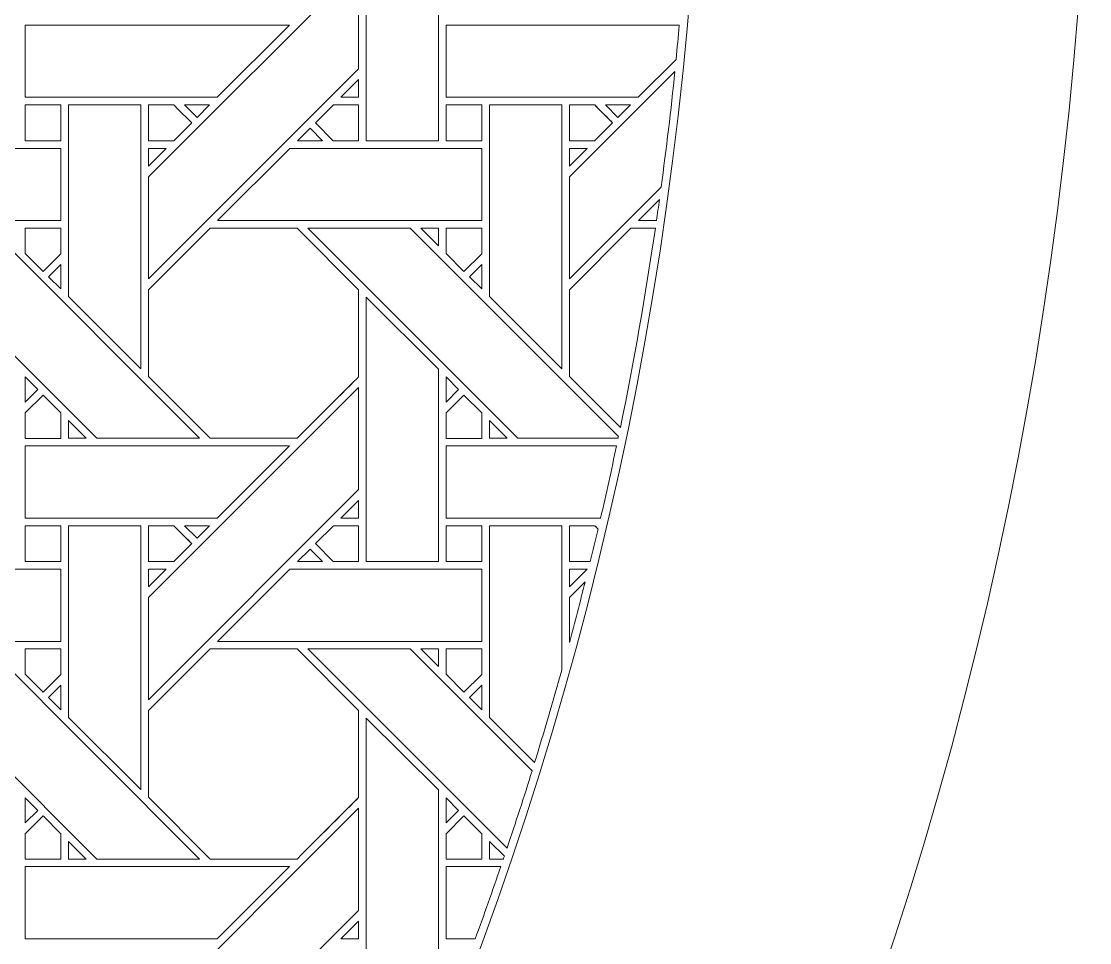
# Model space of a CAD drawing. Header units: inches. Extents: x 3.4 to 21.4, y 0.1 to 18.1.
# Drawn here: x 18.975 to 21.383, y 6.298 to 8.375 of the extents above; entities that cross this region are included whole.
import ezdxf

# ---------------------------------------------------------------- set-up
doc = ezdxf.new("R2010")
doc.units = ezdxf.units.IN
doc.header["$MEASUREMENT"] = 0
doc.layers.add('Design', color=7, linetype='Continuous', lineweight=0)

msp = doc.modelspace()

# ---------------------------------------------------------------- linework, layer by layer
at = {"layer": 'Design'}
for points, knots in [([(12.3829, 18.0948), (7.4123, 18.0948), (3.3829, 14.0653), (3.3829, 9.0948), (3.3829, 4.1242), (7.4123, 0.0948), (12.3829, 0.0948), (17.3534, 0.0948), (21.3829, 4.1242), (21.3829, 9.0948), (21.3829, 14.0653), (17.3534, 18.0948), (12.3829, 18.0948)], [0, 0, 0, 0, 1, 1, 1, 2, 2, 2, 3, 3, 3, 4, 4, 4, 4]), ([(12.3829, 17.2202), (7.8953, 17.2202), (4.2574, 13.5823), (4.2574, 9.0948), (4.2574, 4.6072), (7.8953, 0.9693), (12.3829, 0.9693), (16.8704, 0.9693), (20.5083, 4.6072), (20.5083, 9.0948), (20.5083, 13.5823), (16.8704, 17.2202), (12.3829, 17.2202)], [0, 0, 0, 0, 1, 1, 1, 2, 2, 2, 3, 3, 3, 4, 4, 4, 4]), ([(19.9151, 8.1057), (19.9151, 8.1057), (19.7523, 8.1057), (19.7523, 8.1057), (19.7523, 8.1057), (19.7523, 8.7015), (19.7523, 8.7015), (19.7523, 8.7015), (19.9151, 8.5394), (19.9151, 8.5394), (19.9151, 8.5394), (19.9151, 8.1057), (19.9151, 8.1057)], [0, 0, 0, 0, 1, 1, 1, 2, 2, 2, 3, 3, 3, 4, 4, 4, 4]), ([(19.2615, 8.0244), (19.2615, 8.0244), (19.7352, 8.498), (19.7352, 8.498), (19.7352, 8.498), (19.7352, 8.2679), (19.7352, 8.2679), (19.7352, 8.2679), (19.2615, 7.7943), (19.2615, 7.7943), (19.2615, 7.7943), (19.2615, 8.0244), (19.2615, 8.0244)], [0, 0, 0, 0, 1, 1, 1, 2, 2, 2, 3, 3, 3, 4, 4, 4, 4]), ([(18.9836, 8.2037), (18.9836, 8.2037), (18.9836, 8.3664), (18.9836, 8.3664), (18.9836, 8.3664), (19.5793, 8.3664), (19.5793, 8.3664), (19.5793, 8.3664), (19.4166, 8.2037), (19.4166, 8.2037), (19.4166, 8.2037), (18.9836, 8.2037), (18.9836, 8.2037)], [0, 0, 0, 0, 1, 1, 1, 2, 2, 2, 3, 3, 3, 4, 4, 4, 4]), ([(20.4507, 8.2891), (20.4507, 8.2891), (20.3653, 8.2037), (20.3653, 8.2037), (20.3653, 8.2037), (19.9324, 8.2037), (19.9324, 8.2037), (19.9324, 8.2037), (19.9324, 8.3664), (19.9324, 8.3664), (19.9324, 8.3664), (20.458, 8.3664), (20.458, 8.3664), (20.4557, 8.3406), (20.4532, 8.3148), (20.4507, 8.2891)], [0, 0, 0, 0, 1, 1, 1, 2, 2, 2, 3, 3, 3, 4, 4, 4, 5, 5, 5, 5]), ([(20.417, 8.0011), (20.417, 8.0011), (20.2102, 7.7943), (20.2102, 7.7943), (20.2102, 7.7943), (20.2102, 8.0244), (20.2102, 8.0244), (20.2102, 8.0244), (20.4481, 8.2622), (20.4481, 8.2622), (20.4392, 8.1747), (20.4287, 8.0877), (20.417, 8.0011)], [0, 0, 0, 0, 1, 1, 1, 2, 2, 2, 3, 3, 3, 4, 4, 4, 4]), ([(19.7352, 8.2435), (19.7352, 8.2435), (19.7352, 8.2038), (19.7352, 8.2038), (19.7352, 8.2038), (19.6954, 8.2038), (19.6954, 8.2038), (19.6954, 8.2038), (19.7352, 8.2435), (19.7352, 8.2435)], [0, 0, 0, 0, 1, 1, 1, 2, 2, 2, 3, 3, 3, 3]), ([(19.0639, 8.1057), (19.0639, 8.1057), (18.9837, 8.1057), (18.9837, 8.1057), (18.9837, 8.1057), (18.9837, 8.1865), (18.9837, 8.1865), (18.9837, 8.1865), (19.0639, 8.1865), (19.0639, 8.1865), (19.0639, 8.1865), (19.0639, 8.1057), (19.0639, 8.1057)], [0, 0, 0, 0, 1, 1, 1, 2, 2, 2, 3, 3, 3, 4, 4, 4, 4]), ([(18.9837, 8.1057), (18.9837, 8.1057), (18.9837, 8.1865), (18.9837, 8.1865), (18.9837, 8.1865), (19.0639, 8.1865), (19.0639, 8.1865), (19.0639, 8.1865), (19.0639, 8.1057), (19.0639, 8.1057), (19.0639, 8.1057), (18.9837, 8.1057), (18.9837, 8.1057)], [0, 0, 0, 0, 1, 1, 1, 2, 2, 2, 3, 3, 3, 4, 4, 4, 4]), ([(19.2443, 8.1865), (19.2443, 8.1865), (19.2443, 7.5914), (19.2443, 7.5914), (19.2443, 7.5914), (19.0814, 7.7543), (19.0814, 7.7543), (19.0814, 7.7543), (19.0814, 8.1865), (19.0814, 8.1865), (19.0814, 8.1865), (19.2443, 8.1865), (19.2443, 8.1865)], [0, 0, 0, 0, 1, 1, 1, 2, 2, 2, 3, 3, 3, 4, 4, 4, 4]), ([(19.3186, 8.1865), (19.3237, 8.1813), (19.3545, 8.1505), (19.3589, 8.1461), (19.3589, 8.1461), (19.3185, 8.1057), (19.3185, 8.1057), (19.3185, 8.1057), (19.2615, 8.1057), (19.2615, 8.1057), (19.2615, 8.1057), (19.2615, 8.1865), (19.2615, 8.1865), (19.2615, 8.1865), (19.3186, 8.1865), (19.3186, 8.1865)], [0, 0, 0, 0, 1, 1, 1, 2, 2, 2, 3, 3, 3, 4, 4, 4, 5, 5, 5, 5]), ([(19.2615, 8.1057), (19.2615, 8.1057), (19.2615, 8.1865), (19.2615, 8.1865), (19.2615, 8.1865), (19.3186, 8.1865), (19.3186, 8.1865), (19.3239, 8.1812), (19.3547, 8.1503), (19.3589, 8.1461), (19.3589, 8.1461), (19.3185, 8.1057), (19.3185, 8.1057), (19.3185, 8.1057), (19.2615, 8.1057), (19.2615, 8.1057)], [0, 0, 0, 0, 1, 1, 1, 2, 2, 2, 3, 3, 3, 4, 4, 4, 5, 5, 5, 5]), ([(19.3429, 8.1865), (19.3429, 8.1865), (19.3994, 8.1865), (19.3994, 8.1865), (19.3994, 8.1865), (19.3711, 8.1583), (19.3711, 8.1583), (19.3711, 8.1583), (19.3429, 8.1865), (19.3429, 8.1865)], [0, 0, 0, 0, 1, 1, 1, 2, 2, 2, 3, 3, 3, 3]), ([(19.6781, 8.1057), (19.6781, 8.1057), (19.6377, 8.1461), (19.6377, 8.1461), (19.6377, 8.1461), (19.6782, 8.1865), (19.6782, 8.1865), (19.6782, 8.1865), (19.7352, 8.1865), (19.7352, 8.1865), (19.7352, 8.1865), (19.7352, 8.1057), (19.7352, 8.1057), (19.7352, 8.1057), (19.6781, 8.1057), (19.6781, 8.1057)], [0, 0, 0, 0, 1, 1, 1, 2, 2, 2, 3, 3, 3, 4, 4, 4, 5, 5, 5, 5]), ([(19.6377, 8.1461), (19.6377, 8.1461), (19.6782, 8.1865), (19.6782, 8.1865), (19.6782, 8.1865), (19.7352, 8.1865), (19.7352, 8.1865), (19.7352, 8.1865), (19.7352, 8.1057), (19.7352, 8.1057), (19.7352, 8.1057), (19.6781, 8.1057), (19.6781, 8.1057), (19.6781, 8.1057), (19.6377, 8.1461), (19.6377, 8.1461)], [0, 0, 0, 0, 1, 1, 1, 2, 2, 2, 3, 3, 3, 4, 4, 4, 5, 5, 5, 5]), ([(19.9324, 8.1865), (19.9324, 8.1865), (20.0127, 8.1865), (20.0127, 8.1865), (20.0127, 8.1865), (20.0127, 8.1057), (20.0127, 8.1057), (20.0127, 8.1057), (19.9324, 8.1057), (19.9324, 8.1057), (19.9324, 8.1057), (19.9324, 8.1865), (19.9324, 8.1865)], [0, 0, 0, 0, 1, 1, 1, 2, 2, 2, 3, 3, 3, 4, 4, 4, 4]), ([(19.9324, 8.1057), (19.9324, 8.1057), (19.9324, 8.1865), (19.9324, 8.1865), (19.9324, 8.1865), (20.0127, 8.1865), (20.0127, 8.1865), (20.0127, 8.1865), (20.0127, 8.1057), (20.0127, 8.1057), (20.0127, 8.1057), (19.9324, 8.1057), (19.9324, 8.1057)], [0, 0, 0, 0, 1, 1, 1, 2, 2, 2, 3, 3, 3, 4, 4, 4, 4]), ([(20.0302, 7.7543), (20.0302, 7.7543), (20.0302, 8.1865), (20.0302, 8.1865), (20.0302, 8.1865), (20.1931, 8.1865), (20.1931, 8.1865), (20.1931, 8.1865), (20.1931, 7.5914), (20.1931, 7.5914), (20.1931, 7.5914), (20.0302, 7.7543), (20.0302, 7.7543)], [0, 0, 0, 0, 1, 1, 1, 2, 2, 2, 3, 3, 3, 4, 4, 4, 4]), ([(20.2672, 8.1057), (20.2672, 8.1057), (20.2103, 8.1057), (20.2103, 8.1057), (20.2103, 8.1057), (20.2103, 8.1865), (20.2103, 8.1865), (20.2103, 8.1865), (20.2673, 8.1865), (20.2673, 8.1865), (20.2725, 8.1813), (20.3033, 8.1505), (20.3077, 8.1461), (20.3077, 8.1461), (20.2672, 8.1057), (20.2672, 8.1057)], [0, 0, 0, 0, 1, 1, 1, 2, 2, 2, 3, 3, 3, 4, 4, 4, 5, 5, 5, 5]), ([(20.3077, 8.1461), (20.3077, 8.1461), (20.2672, 8.1057), (20.2672, 8.1057), (20.2672, 8.1057), (20.2103, 8.1057), (20.2103, 8.1057), (20.2103, 8.1057), (20.2103, 8.1865), (20.2103, 8.1865), (20.2103, 8.1865), (20.2673, 8.1865), (20.2673, 8.1865), (20.2729, 8.1809), (20.3077, 8.1461), (20.3077, 8.1461)], [0, 0, 0, 0, 1, 1, 1, 2, 2, 2, 3, 3, 3, 4, 4, 4, 5, 5, 5, 5]), ([(20.2916, 8.1865), (20.2916, 8.1865), (20.3481, 8.1865), (20.3481, 8.1865), (20.3481, 8.1865), (20.3198, 8.1583), (20.3198, 8.1583), (20.3198, 8.1583), (20.2916, 8.1865), (20.2916, 8.1865)], [0, 0, 0, 0, 1, 1, 1, 2, 2, 2, 3, 3, 3, 3]), ([(19.6256, 8.1339), (19.6256, 8.1339), (19.6538, 8.1057), (19.6538, 8.1057), (19.6538, 8.1057), (19.5973, 8.1057), (19.5973, 8.1057), (19.5973, 8.1057), (19.6256, 8.1339), (19.6256, 8.1339)], [0, 0, 0, 0, 1, 1, 1, 2, 2, 2, 3, 3, 3, 3]), ([(18.4686, 7.9257), (18.4686, 7.9257), (18.6314, 8.0885), (18.6314, 8.0885), (18.6314, 8.0885), (19.0639, 8.0885), (19.0639, 8.0885), (19.0639, 8.0885), (19.0639, 7.9257), (19.0639, 7.9257), (19.0639, 7.9257), (18.4686, 7.9257), (18.4686, 7.9257)], [0, 0, 0, 0, 1, 1, 1, 2, 2, 2, 3, 3, 3, 4, 4, 4, 4]), ([(19.3013, 8.0885), (19.3013, 8.0885), (19.2615, 8.0487), (19.2615, 8.0487), (19.2615, 8.0487), (19.2615, 8.0885), (19.2615, 8.0885), (19.2615, 8.0885), (19.3013, 8.0885), (19.3013, 8.0885)], [0, 0, 0, 0, 1, 1, 1, 2, 2, 2, 3, 3, 3, 3]), ([(20.0126, 8.0885), (20.0126, 8.0885), (20.0126, 7.9257), (20.0126, 7.9257), (20.0126, 7.9257), (19.4173, 7.9257), (19.4173, 7.9257), (19.4173, 7.9257), (19.5802, 8.0885), (19.5802, 8.0885), (19.5802, 8.0885), (20.0126, 8.0885), (20.0126, 8.0885)], [0, 0, 0, 0, 1, 1, 1, 2, 2, 2, 3, 3, 3, 4, 4, 4, 4]), ([(20.2501, 8.0885), (20.2501, 8.0885), (20.2102, 8.0487), (20.2102, 8.0487), (20.2102, 8.0487), (20.2102, 8.0885), (20.2102, 8.0885), (20.2102, 8.0885), (20.2501, 8.0885), (20.2501, 8.0885)], [0, 0, 0, 0, 1, 1, 1, 2, 2, 2, 3, 3, 3, 3]), ([(20.4065, 7.9257), (20.4065, 7.9257), (20.3661, 7.9257), (20.3661, 7.9257), (20.3661, 7.9257), (20.4133, 7.973), (20.4133, 7.973), (20.4111, 7.9572), (20.4088, 7.9415), (20.4065, 7.9257)], [0, 0, 0, 0, 1, 1, 1, 2, 2, 2, 3, 3, 3, 3]), ([(19.1455, 7.435), (19.1455, 7.435), (18.6719, 7.9086), (18.6719, 7.9086), (18.6719, 7.9086), (18.9029, 7.9086), (18.9029, 7.9086), (18.9029, 7.9086), (19.3765, 7.435), (19.3765, 7.435), (19.3765, 7.435), (19.1455, 7.435), (19.1455, 7.435)], [0, 0, 0, 0, 1, 1, 1, 2, 2, 2, 3, 3, 3, 4, 4, 4, 4]), ([(19.0639, 7.9086), (19.0639, 7.9086), (19.0639, 7.851), (19.0639, 7.851), (19.0639, 7.851), (19.024, 7.8111), (19.024, 7.8111), (19.024, 7.8111), (18.9837, 7.8514), (18.9837, 7.8514), (18.9837, 7.8514), (18.9837, 7.9086), (18.9837, 7.9086), (18.9837, 7.9086), (19.0639, 7.9086), (19.0639, 7.9086)], [0, 0, 0, 0, 1, 1, 1, 2, 2, 2, 3, 3, 3, 4, 4, 4, 5, 5, 5, 5]), ([(19.024, 7.8111), (19.024, 7.8111), (18.9837, 7.8514), (18.9837, 7.8514), (18.9837, 7.8514), (18.9837, 7.9086), (18.9837, 7.9086), (18.9837, 7.9086), (19.0639, 7.9086), (19.0639, 7.9086), (19.0639, 7.9086), (19.0639, 7.851), (19.0639, 7.851), (19.0639, 7.851), (19.024, 7.8111), (19.024, 7.8111)], [0, 0, 0, 0, 1, 1, 1, 2, 2, 2, 3, 3, 3, 4, 4, 4, 5, 5, 5, 5]), ([(19.4002, 7.9086), (19.4002, 7.9086), (19.5965, 7.9086), (19.5965, 7.9086), (19.5965, 7.9086), (19.7352, 7.7699), (19.7352, 7.7699), (19.7352, 7.7699), (19.7352, 7.5737), (19.7352, 7.5737), (19.7174, 7.5557), (19.6055, 7.444), (19.5965, 7.435), (19.5965, 7.435), (19.4008, 7.435), (19.4008, 7.435), (19.4008, 7.435), (19.2615, 7.5742), (19.2615, 7.5742), (19.2615, 7.5742), (19.2615, 7.7699), (19.2615, 7.7699), (19.2615, 7.7699), (19.4002, 7.9086), (19.4002, 7.9086)], [0, 0, 0, 0, 1, 1, 1, 2, 2, 2, 3, 3, 3, 4, 4, 4, 5, 5, 5, 6, 6, 6, 7, 7, 7, 8, 8, 8, 8]), ([(19.7352, 7.5737), (19.7175, 7.5558), (19.6055, 7.444), (19.5965, 7.435), (19.5965, 7.435), (19.4008, 7.435), (19.4008, 7.435), (19.4008, 7.435), (19.2615, 7.5742), (19.2615, 7.5742), (19.2615, 7.5742), (19.2615, 7.7699), (19.2615, 7.7699), (19.2615, 7.7699), (19.4002, 7.9086), (19.4002, 7.9086), (19.4002, 7.9086), (19.5965, 7.9086), (19.5965, 7.9086), (19.5965, 7.9086), (19.7352, 7.7699), (19.7352, 7.7699), (19.7352, 7.7699), (19.7352, 7.5737), (19.7352, 7.5737)], [0, 0, 0, 0, 1, 1, 1, 2, 2, 2, 3, 3, 3, 4, 4, 4, 5, 5, 5, 6, 6, 6, 7, 7, 7, 8, 8, 8, 8]), ([(20.3202, 7.435), (20.3202, 7.435), (20.0942, 7.435), (20.0942, 7.435), (20.0942, 7.435), (19.6206, 7.9086), (19.6206, 7.9086), (19.6206, 7.9086), (19.8516, 7.9086), (19.8516, 7.9086), (19.8516, 7.9086), (20.321, 7.4392), (20.321, 7.4392), (20.3207, 7.4378), (20.3204, 7.4364), (20.3202, 7.435)], [0, 0, 0, 0, 1, 1, 1, 2, 2, 2, 3, 3, 3, 4, 4, 4, 5, 5, 5, 5]), ([(19.9151, 7.9086), (19.9151, 7.9086), (19.9151, 7.8688), (19.9151, 7.8688), (19.9151, 7.8688), (19.8757, 7.9086), (19.8757, 7.9086), (19.8757, 7.9086), (19.9151, 7.9086), (19.9151, 7.9086)], [0, 0, 0, 0, 1, 1, 1, 2, 2, 2, 3, 3, 3, 3]), ([(20.0127, 7.9086), (20.0127, 7.9086), (20.0127, 7.851), (20.0127, 7.851), (20.0127, 7.851), (19.9727, 7.8111), (19.9727, 7.8111), (19.9727, 7.8111), (19.9324, 7.8514), (19.9324, 7.8514), (19.9324, 7.8514), (19.9324, 7.9086), (19.9324, 7.9086), (19.9324, 7.9086), (20.0127, 7.9086), (20.0127, 7.9086)], [0, 0, 0, 0, 1, 1, 1, 2, 2, 2, 3, 3, 3, 4, 4, 4, 5, 5, 5, 5]), ([(19.9727, 7.8111), (19.9727, 7.8111), (19.9324, 7.8514), (19.9324, 7.8514), (19.9324, 7.8514), (19.9324, 7.9086), (19.9324, 7.9086), (19.9324, 7.9086), (20.0127, 7.9086), (20.0127, 7.9086), (20.0127, 7.9086), (20.0127, 7.851), (20.0127, 7.851), (20.0127, 7.851), (19.9727, 7.8111), (19.9727, 7.8111)], [0, 0, 0, 0, 1, 1, 1, 2, 2, 2, 3, 3, 3, 4, 4, 4, 5, 5, 5, 5]), ([(20.349, 7.9086), (20.349, 7.9086), (20.404, 7.9086), (20.404, 7.9086), (20.3818, 7.7574), (20.3557, 7.6075), (20.3253, 7.4592), (20.3253, 7.4592), (20.2103, 7.5742), (20.2103, 7.5742), (20.2103, 7.5742), (20.2103, 7.7699), (20.2103, 7.7699), (20.2103, 7.7699), (20.349, 7.9086), (20.349, 7.9086)], [0, 0, 0, 0, 1, 1, 1, 2, 2, 2, 3, 3, 3, 4, 4, 4, 5, 5, 5, 5]), ([(20.3253, 7.4592), (20.3253, 7.4592), (20.2103, 7.5742), (20.2103, 7.5742), (20.2103, 7.5742), (20.2103, 7.7699), (20.2103, 7.7699), (20.2103, 7.7699), (20.349, 7.9086), (20.349, 7.9086), (20.349, 7.9086), (20.404, 7.9086), (20.404, 7.9086), (20.3818, 7.7574), (20.3557, 7.6075), (20.3253, 7.4592)], [0, 0, 0, 0, 1, 1, 1, 2, 2, 2, 3, 3, 3, 4, 4, 4, 5, 5, 5, 5]), ([(19.0639, 7.8268), (19.0639, 7.8268), (19.0639, 7.7716), (19.0639, 7.7716), (19.0639, 7.7716), (19.0361, 7.799), (19.0361, 7.799), (19.0361, 7.799), (19.0639, 7.8268), (19.0639, 7.8268)], [0, 0, 0, 0, 1, 1, 1, 2, 2, 2, 3, 3, 3, 3]), ([(20.0126, 7.8268), (20.0126, 7.8268), (20.0126, 7.7716), (20.0126, 7.7716), (20.0126, 7.7716), (19.9848, 7.799), (19.9848, 7.799), (19.9848, 7.799), (20.0126, 7.8268), (20.0126, 7.8268)], [0, 0, 0, 0, 1, 1, 1, 2, 2, 2, 3, 3, 3, 3]), ([(19.7523, 7.157), (19.7523, 7.157), (19.7523, 7.7528), (19.7523, 7.7528), (19.7523, 7.7528), (19.9151, 7.5906), (19.9151, 7.5906), (19.9151, 7.5906), (19.9151, 7.157), (19.9151, 7.157), (19.9151, 7.157), (19.7523, 7.157), (19.7523, 7.157)], [0, 0, 0, 0, 1, 1, 1, 2, 2, 2, 3, 3, 3, 4, 4, 4, 4]), ([(18.9836, 7.5164), (18.9836, 7.5164), (18.9836, 7.5732), (18.9836, 7.5732), (18.9836, 7.5732), (19.0118, 7.5446), (19.0118, 7.5446), (19.0118, 7.5446), (18.9836, 7.5164), (18.9836, 7.5164)], [0, 0, 0, 0, 1, 1, 1, 2, 2, 2, 3, 3, 3, 3]), ([(19.9324, 7.5164), (19.9324, 7.5164), (19.9324, 7.5732), (19.9324, 7.5732), (19.9324, 7.5732), (19.9605, 7.5446), (19.9605, 7.5446), (19.9605, 7.5446), (19.9324, 7.5164), (19.9324, 7.5164)], [0, 0, 0, 0, 1, 1, 1, 2, 2, 2, 3, 3, 3, 3]), ([(19.2615, 6.8455), (19.2615, 6.8455), (19.2615, 7.0756), (19.2615, 7.0756), (19.2615, 7.0756), (19.7352, 7.5492), (19.7352, 7.5492), (19.7352, 7.5492), (19.7352, 7.3192), (19.7352, 7.3192), (19.7352, 7.3192), (19.2615, 6.8455), (19.2615, 6.8455)], [0, 0, 0, 0, 1, 1, 1, 2, 2, 2, 3, 3, 3, 4, 4, 4, 4]), ([(18.9837, 7.4347), (18.9837, 7.4347), (18.9837, 7.492), (18.9837, 7.492), (18.9837, 7.492), (19.024, 7.5323), (19.024, 7.5323), (19.024, 7.5323), (19.0643, 7.492), (19.0643, 7.492), (19.0643, 7.492), (19.0643, 7.4347), (19.0643, 7.4347), (19.0643, 7.4347), (18.9837, 7.4347), (18.9837, 7.4347)], [0, 0, 0, 0, 1, 1, 1, 2, 2, 2, 3, 3, 3, 4, 4, 4, 5, 5, 5, 5]), ([(19.024, 7.5323), (19.024, 7.5323), (19.0643, 7.492), (19.0643, 7.492), (19.0643, 7.492), (19.0643, 7.4347), (19.0643, 7.4347), (19.0643, 7.4347), (18.9837, 7.4347), (18.9837, 7.4347), (18.9837, 7.4347), (18.9837, 7.492), (18.9837, 7.492), (18.9837, 7.492), (19.024, 7.5323), (19.024, 7.5323)], [0, 0, 0, 0, 1, 1, 1, 2, 2, 2, 3, 3, 3, 4, 4, 4, 5, 5, 5, 5]), ([(19.9324, 7.4347), (19.9324, 7.4347), (19.9324, 7.492), (19.9324, 7.492), (19.9324, 7.492), (19.9727, 7.5323), (19.9727, 7.5323), (19.9727, 7.5323), (20.0131, 7.492), (20.0131, 7.492), (20.0131, 7.492), (20.0131, 7.4347), (20.0131, 7.4347), (20.0131, 7.4347), (19.9324, 7.4347), (19.9324, 7.4347)], [0, 0, 0, 0, 1, 1, 1, 2, 2, 2, 3, 3, 3, 4, 4, 4, 5, 5, 5, 5]), ([(19.9727, 7.5323), (19.9727, 7.5323), (20.0131, 7.492), (20.0131, 7.492), (20.0131, 7.492), (20.0131, 7.4347), (20.0131, 7.4347), (20.0131, 7.4347), (19.9324, 7.4347), (19.9324, 7.4347), (19.9324, 7.4347), (19.9324, 7.492), (19.9324, 7.492), (19.9324, 7.492), (19.9727, 7.5323), (19.9727, 7.5323)], [0, 0, 0, 0, 1, 1, 1, 2, 2, 2, 3, 3, 3, 4, 4, 4, 5, 5, 5, 5]), ([(19.0815, 7.4349), (19.0815, 7.4349), (19.0815, 7.4747), (19.0815, 7.4747), (19.0815, 7.4747), (19.1213, 7.4349), (19.1213, 7.4349), (19.1213, 7.4349), (19.0815, 7.4349), (19.0815, 7.4349)], [0, 0, 0, 0, 1, 1, 1, 2, 2, 2, 3, 3, 3, 3]), ([(20.0303, 7.4349), (20.0303, 7.4349), (20.0303, 7.4747), (20.0303, 7.4747), (20.0303, 7.4747), (20.07, 7.4349), (20.07, 7.4349), (20.07, 7.4349), (20.0303, 7.4349), (20.0303, 7.4349)], [0, 0, 0, 0, 1, 1, 1, 2, 2, 2, 3, 3, 3, 3]), ([(19.4166, 7.255), (19.4166, 7.255), (18.9836, 7.255), (18.9836, 7.255), (18.9836, 7.255), (18.9836, 7.4177), (18.9836, 7.4177), (18.9836, 7.4177), (19.5793, 7.4177), (19.5793, 7.4177), (19.5793, 7.4177), (19.4166, 7.255), (19.4166, 7.255)], [0, 0, 0, 0, 1, 1, 1, 2, 2, 2, 3, 3, 3, 4, 4, 4, 4]), ([(20.2806, 7.255), (20.2806, 7.255), (19.9324, 7.255), (19.9324, 7.255), (19.9324, 7.255), (19.9324, 7.4177), (19.9324, 7.4177), (19.9324, 7.4177), (20.3165, 7.4177), (20.3165, 7.4177), (20.3051, 7.3633), (20.2932, 7.309), (20.2806, 7.255)], [0, 0, 0, 0, 1, 1, 1, 2, 2, 2, 3, 3, 3, 4, 4, 4, 4]), ([(19.7352, 7.2948), (19.7352, 7.2948), (19.7352, 7.255), (19.7352, 7.255), (19.7352, 7.255), (19.6954, 7.255), (19.6954, 7.255), (19.6954, 7.255), (19.7352, 7.2948), (19.7352, 7.2948)], [0, 0, 0, 0, 1, 1, 1, 2, 2, 2, 3, 3, 3, 3]), ([(19.0639, 7.1569), (19.0639, 7.1569), (18.9837, 7.1569), (18.9837, 7.1569), (18.9837, 7.1569), (18.9837, 7.2377), (18.9837, 7.2377), (18.9837, 7.2377), (19.0639, 7.2377), (19.0639, 7.2377), (19.0639, 7.2377), (19.0639, 7.1569), (19.0639, 7.1569)], [0, 0, 0, 0, 1, 1, 1, 2, 2, 2, 3, 3, 3, 4, 4, 4, 4]), ([(18.9837, 7.1569), (18.9837, 7.1569), (18.9837, 7.2377), (18.9837, 7.2377), (18.9837, 7.2377), (19.0639, 7.2377), (19.0639, 7.2377), (19.0639, 7.2377), (19.0639, 7.1569), (19.0639, 7.1569), (19.0639, 7.1569), (18.9837, 7.1569), (18.9837, 7.1569)], [0, 0, 0, 0, 1, 1, 1, 2, 2, 2, 3, 3, 3, 4, 4, 4, 4]), ([(19.0814, 6.8055), (19.0814, 6.8055), (19.0814, 7.2377), (19.0814, 7.2377), (19.0814, 7.2377), (19.2443, 7.2377), (19.2443, 7.2377), (19.2443, 7.2377), (19.2443, 6.6426), (19.2443, 6.6426), (19.2443, 6.6426), (19.0814, 6.8055), (19.0814, 6.8055)], [0, 0, 0, 0, 1, 1, 1, 2, 2, 2, 3, 3, 3, 4, 4, 4, 4]), ([(19.3186, 7.2377), (19.3237, 7.2326), (19.3545, 7.2018), (19.3589, 7.1974), (19.3589, 7.1974), (19.3185, 7.1569), (19.3185, 7.1569), (19.3185, 7.1569), (19.2615, 7.1569), (19.2615, 7.1569), (19.2615, 7.1569), (19.2615, 7.2377), (19.2615, 7.2377), (19.2615, 7.2377), (19.3186, 7.2377), (19.3186, 7.2377)], [0, 0, 0, 0, 1, 1, 1, 2, 2, 2, 3, 3, 3, 4, 4, 4, 5, 5, 5, 5]), ([(19.3589, 7.1974), (19.3589, 7.1974), (19.3185, 7.1569), (19.3185, 7.1569), (19.3185, 7.1569), (19.2615, 7.1569), (19.2615, 7.1569), (19.2615, 7.1569), (19.2615, 7.2377), (19.2615, 7.2377), (19.2615, 7.2377), (19.3186, 7.2377), (19.3186, 7.2377), (19.3239, 7.2324), (19.3547, 7.2016), (19.3589, 7.1974)], [0, 0, 0, 0, 1, 1, 1, 2, 2, 2, 3, 3, 3, 4, 4, 4, 5, 5, 5, 5]), ([(19.3429, 7.2377), (19.3429, 7.2377), (19.3994, 7.2377), (19.3994, 7.2377), (19.3994, 7.2377), (19.3711, 7.2096), (19.3711, 7.2096), (19.3711, 7.2096), (19.3429, 7.2377), (19.3429, 7.2377)], [0, 0, 0, 0, 1, 1, 1, 2, 2, 2, 3, 3, 3, 3]), ([(19.6781, 7.1569), (19.6781, 7.1569), (19.6377, 7.1973), (19.6377, 7.1973), (19.6377, 7.1973), (19.6782, 7.2377), (19.6782, 7.2377), (19.6782, 7.2377), (19.7352, 7.2377), (19.7352, 7.2377), (19.7352, 7.2377), (19.7352, 7.1569), (19.7352, 7.1569), (19.7352, 7.1569), (19.6781, 7.1569), (19.6781, 7.1569)], [0, 0, 0, 0, 1, 1, 1, 2, 2, 2, 3, 3, 3, 4, 4, 4, 5, 5, 5, 5]), ([(19.7352, 7.1569), (19.7352, 7.1569), (19.6781, 7.1569), (19.6781, 7.1569), (19.6781, 7.1569), (19.6377, 7.1973), (19.6377, 7.1973), (19.6377, 7.1973), (19.6782, 7.2377), (19.6782, 7.2377), (19.6782, 7.2377), (19.7352, 7.2377), (19.7352, 7.2377), (19.7352, 7.2377), (19.7352, 7.1569), (19.7352, 7.1569)], [0, 0, 0, 0, 1, 1, 1, 2, 2, 2, 3, 3, 3, 4, 4, 4, 5, 5, 5, 5]), ([(19.9324, 7.2377), (19.9324, 7.2377), (20.0127, 7.2377), (20.0127, 7.2377), (20.0127, 7.2377), (20.0127, 7.1569), (20.0127, 7.1569), (20.0127, 7.1569), (19.9324, 7.1569), (19.9324, 7.1569), (19.9324, 7.1569), (19.9324, 7.2377), (19.9324, 7.2377)], [0, 0, 0, 0, 1, 1, 1, 2, 2, 2, 3, 3, 3, 4, 4, 4, 4]), ([(19.9324, 7.1569), (19.9324, 7.1569), (19.9324, 7.2377), (19.9324, 7.2377), (19.9324, 7.2377), (20.0127, 7.2377), (20.0127, 7.2377), (20.0127, 7.2377), (20.0127, 7.1569), (20.0127, 7.1569), (20.0127, 7.1569), (19.9324, 7.1569), (19.9324, 7.1569)], [0, 0, 0, 0, 1, 1, 1, 2, 2, 2, 3, 3, 3, 4, 4, 4, 4]), ([(20.1931, 6.9124), (20.1736, 6.8425), (20.1532, 6.7729), (20.1319, 6.7038), (20.1319, 6.7038), (20.0302, 6.8055), (20.0302, 6.8055), (20.0302, 6.8055), (20.0302, 7.2377), (20.0302, 7.2377), (20.0302, 7.2377), (20.1931, 7.2377), (20.1931, 7.2377), (20.1931, 7.2377), (20.1931, 6.9124), (20.1931, 6.9124)], [0, 0, 0, 0, 1, 1, 1, 2, 2, 2, 3, 3, 3, 4, 4, 4, 5, 5, 5, 5]), ([(20.2103, 7.1569), (20.2103, 7.1569), (20.2103, 7.2377), (20.2103, 7.2377), (20.2103, 7.2377), (20.2673, 7.2377), (20.2673, 7.2377), (20.2686, 7.2365), (20.2713, 7.2338), (20.2748, 7.2303), (20.269, 7.2058), (20.2632, 7.1813), (20.2572, 7.1569), (20.2572, 7.1569), (20.2103, 7.1569), (20.2103, 7.1569)], [0, 0, 0, 0, 1, 1, 1, 2, 2, 2, 3, 3, 3, 4, 4, 4, 5, 5, 5, 5]), ([(20.2572, 7.1569), (20.2572, 7.1569), (20.2103, 7.1569), (20.2103, 7.1569), (20.2103, 7.1569), (20.2103, 7.2377), (20.2103, 7.2377), (20.2103, 7.2377), (20.2673, 7.2377), (20.2673, 7.2377), (20.2686, 7.2365), (20.2713, 7.2337), (20.2748, 7.2303), (20.269, 7.2058), (20.2632, 7.1813), (20.2572, 7.1569)], [0, 0, 0, 0, 1, 1, 1, 2, 2, 2, 3, 3, 3, 4, 4, 4, 5, 5, 5, 5]), ([(19.6256, 7.1852), (19.6256, 7.1852), (19.6538, 7.157), (19.6538, 7.157), (19.6538, 7.157), (19.5973, 7.157), (19.5973, 7.157), (19.5973, 7.157), (19.6256, 7.1852), (19.6256, 7.1852)], [0, 0, 0, 0, 1, 1, 1, 2, 2, 2, 3, 3, 3, 3]), ([(19.0639, 7.1398), (19.0639, 7.1398), (19.0639, 6.977), (19.0639, 6.977), (19.0639, 6.977), (18.4686, 6.977), (18.4686, 6.977), (18.4686, 6.977), (18.6314, 7.1398), (18.6314, 7.1398), (18.6314, 7.1398), (19.0639, 7.1398), (19.0639, 7.1398)], [0, 0, 0, 0, 1, 1, 1, 2, 2, 2, 3, 3, 3, 4, 4, 4, 4]), ([(19.3013, 7.1398), (19.3013, 7.1398), (19.2615, 7.1), (19.2615, 7.1), (19.2615, 7.1), (19.2615, 7.1398), (19.2615, 7.1398), (19.2615, 7.1398), (19.3013, 7.1398), (19.3013, 7.1398)], [0, 0, 0, 0, 1, 1, 1, 2, 2, 2, 3, 3, 3, 3]), ([(20.0126, 7.1398), (20.0126, 7.1398), (20.0126, 6.977), (20.0126, 6.977), (20.0126, 6.977), (19.4173, 6.977), (19.4173, 6.977), (19.4173, 6.977), (19.5802, 7.1398), (19.5802, 7.1398), (19.5802, 7.1398), (20.0126, 7.1398), (20.0126, 7.1398)], [0, 0, 0, 0, 1, 1, 1, 2, 2, 2, 3, 3, 3, 4, 4, 4, 4]), ([(20.2102, 7.1), (20.2102, 7.1), (20.2102, 7.1398), (20.2102, 7.1398), (20.2102, 7.1398), (20.2501, 7.1398), (20.2501, 7.1398), (20.2501, 7.1398), (20.2102, 7.1), (20.2102, 7.1)], [0, 0, 0, 0, 1, 1, 1, 2, 2, 2, 3, 3, 3, 3]), ([(20.2102, 6.9744), (20.2102, 6.9744), (20.2102, 7.0756), (20.2102, 7.0756), (20.2102, 7.0756), (20.2458, 7.1112), (20.2458, 7.1112), (20.2343, 7.0654), (20.2225, 7.0198), (20.2102, 6.9744)], [0, 0, 0, 0, 1, 1, 1, 2, 2, 2, 3, 3, 3, 3]), ([(19.1455, 6.4862), (19.1455, 6.4862), (18.6719, 6.9599), (18.6719, 6.9599), (18.6719, 6.9599), (18.9029, 6.9599), (18.9029, 6.9599), (18.9029, 6.9599), (19.3765, 6.4862), (19.3765, 6.4862), (19.3765, 6.4862), (19.1455, 6.4862), (19.1455, 6.4862)], [0, 0, 0, 0, 1, 1, 1, 2, 2, 2, 3, 3, 3, 4, 4, 4, 4]), ([(19.0639, 6.9599), (19.0639, 6.9599), (19.0639, 6.9023), (19.0639, 6.9023), (19.0639, 6.9023), (19.024, 6.8623), (19.024, 6.8623), (19.024, 6.8623), (18.9837, 6.9027), (18.9837, 6.9027), (18.9837, 6.9027), (18.9837, 6.9599), (18.9837, 6.9599), (18.9837, 6.9599), (19.0639, 6.9599), (19.0639, 6.9599)], [0, 0, 0, 0, 1, 1, 1, 2, 2, 2, 3, 3, 3, 4, 4, 4, 5, 5, 5, 5]), ([(19.024, 6.8623), (19.024, 6.8623), (18.9837, 6.9027), (18.9837, 6.9027), (18.9837, 6.9027), (18.9837, 6.9599), (18.9837, 6.9599), (18.9837, 6.9599), (19.0639, 6.9599), (19.0639, 6.9599), (19.0639, 6.9599), (19.0639, 6.9023), (19.0639, 6.9023), (19.0639, 6.9023), (19.024, 6.8623), (19.024, 6.8623)], [0, 0, 0, 0, 1, 1, 1, 2, 2, 2, 3, 3, 3, 4, 4, 4, 5, 5, 5, 5]), ([(19.4002, 6.9598), (19.4002, 6.9598), (19.5965, 6.9598), (19.5965, 6.9598), (19.5965, 6.9598), (19.7352, 6.8211), (19.7352, 6.8211), (19.7352, 6.8211), (19.7352, 6.6249), (19.7352, 6.6249), (19.7174, 6.607), (19.6055, 6.4952), (19.5965, 6.4862), (19.5965, 6.4862), (19.4008, 6.4862), (19.4008, 6.4862), (19.4008, 6.4862), (19.2615, 6.6255), (19.2615, 6.6255), (19.2615, 6.6255), (19.2615, 6.8211), (19.2615, 6.8211), (19.2615, 6.8211), (19.4002, 6.9598), (19.4002, 6.9598)], [0, 0, 0, 0, 1, 1, 1, 2, 2, 2, 3, 3, 3, 4, 4, 4, 5, 5, 5, 6, 6, 6, 7, 7, 7, 8, 8, 8, 8]), ([(19.7352, 6.6249), (19.7171, 6.6067), (19.6053, 6.495), (19.5965, 6.4862), (19.5965, 6.4862), (19.4008, 6.4862), (19.4008, 6.4862), (19.4008, 6.4862), (19.2615, 6.6255), (19.2615, 6.6255), (19.2615, 6.6255), (19.2615, 6.8211), (19.2615, 6.8211), (19.2615, 6.8211), (19.4002, 6.9598), (19.4002, 6.9598), (19.4002, 6.9598), (19.5965, 6.9598), (19.5965, 6.9598), (19.5965, 6.9598), (19.7352, 6.8211), (19.7352, 6.8211), (19.7352, 6.8211), (19.7352, 6.6249), (19.7352, 6.6249)], [0, 0, 0, 0, 1, 1, 1, 2, 2, 2, 3, 3, 3, 4, 4, 4, 5, 5, 5, 6, 6, 6, 7, 7, 7, 8, 8, 8, 8]), ([(20.0697, 6.5107), (20.0697, 6.5107), (19.6206, 6.9599), (19.6206, 6.9599), (19.6206, 6.9599), (19.8516, 6.9599), (19.8516, 6.9599), (19.8516, 6.9599), (20.1262, 6.6852), (20.1262, 6.6852), (20.1081, 6.6267), (20.0892, 6.5686), (20.0697, 6.5107)], [0, 0, 0, 0, 1, 1, 1, 2, 2, 2, 3, 3, 3, 4, 4, 4, 4]), ([(19.9151, 6.9599), (19.9151, 6.9599), (19.9151, 6.92), (19.9151, 6.92), (19.9151, 6.92), (19.8757, 6.9599), (19.8757, 6.9599), (19.8757, 6.9599), (19.9151, 6.9599), (19.9151, 6.9599)], [0, 0, 0, 0, 1, 1, 1, 2, 2, 2, 3, 3, 3, 3]), ([(20.0127, 6.9599), (20.0127, 6.9599), (20.0127, 6.9023), (20.0127, 6.9023), (20.0127, 6.9023), (19.9727, 6.8623), (19.9727, 6.8623), (19.9727, 6.8623), (19.9324, 6.9027), (19.9324, 6.9027), (19.9324, 6.9027), (19.9324, 6.9599), (19.9324, 6.9599), (19.9324, 6.9599), (20.0127, 6.9599), (20.0127, 6.9599)], [0, 0, 0, 0, 1, 1, 1, 2, 2, 2, 3, 3, 3, 4, 4, 4, 5, 5, 5, 5]), ([(19.9727, 6.8623), (19.9727, 6.8623), (19.9324, 6.9027), (19.9324, 6.9027), (19.9324, 6.9027), (19.9324, 6.9599), (19.9324, 6.9599), (19.9324, 6.9599), (20.0127, 6.9599), (20.0127, 6.9599), (20.0127, 6.9599), (20.0127, 6.9023), (20.0127, 6.9023), (20.0127, 6.9023), (19.9727, 6.8623), (19.9727, 6.8623)], [0, 0, 0, 0, 1, 1, 1, 2, 2, 2, 3, 3, 3, 4, 4, 4, 5, 5, 5, 5]), ([(19.0639, 6.878), (19.0639, 6.878), (19.0639, 6.8229), (19.0639, 6.8229), (19.0639, 6.8229), (19.0361, 6.8503), (19.0361, 6.8503), (19.0361, 6.8503), (19.0639, 6.878), (19.0639, 6.878)], [0, 0, 0, 0, 1, 1, 1, 2, 2, 2, 3, 3, 3, 3]), ([(20.0126, 6.878), (20.0126, 6.878), (20.0126, 6.8229), (20.0126, 6.8229), (20.0126, 6.8229), (19.9848, 6.8503), (19.9848, 6.8503), (19.9848, 6.8503), (20.0126, 6.878), (20.0126, 6.878)], [0, 0, 0, 0, 1, 1, 1, 2, 2, 2, 3, 3, 3, 3]), ([(19.7523, 6.2082), (19.7523, 6.2082), (19.7523, 6.8041), (19.7523, 6.8041), (19.7523, 6.8041), (19.9151, 6.6419), (19.9151, 6.6419), (19.9151, 6.6419), (19.9151, 6.2082), (19.9151, 6.2082), (19.9151, 6.2082), (19.7523, 6.2082), (19.7523, 6.2082)], [0, 0, 0, 0, 1, 1, 1, 2, 2, 2, 3, 3, 3, 4, 4, 4, 4]), ([(18.9836, 6.5677), (18.9836, 6.5677), (18.9836, 6.6244), (18.9836, 6.6244), (18.9836, 6.6244), (19.0118, 6.5958), (19.0118, 6.5958), (19.0118, 6.5958), (18.9836, 6.5677), (18.9836, 6.5677)], [0, 0, 0, 0, 1, 1, 1, 2, 2, 2, 3, 3, 3, 3]), ([(19.9324, 6.5677), (19.9324, 6.5677), (19.9324, 6.6244), (19.9324, 6.6244), (19.9324, 6.6244), (19.9605, 6.5958), (19.9605, 6.5958), (19.9605, 6.5958), (19.9324, 6.5677), (19.9324, 6.5677)], [0, 0, 0, 0, 1, 1, 1, 2, 2, 2, 3, 3, 3, 3]), ([(19.2615, 6.1269), (19.2615, 6.1269), (19.7352, 6.6005), (19.7352, 6.6005), (19.7352, 6.6005), (19.7352, 6.3705), (19.7352, 6.3705), (19.7352, 6.3705), (19.2615, 5.8968), (19.2615, 5.8968), (19.2615, 5.8968), (19.2615, 6.1269), (19.2615, 6.1269)], [0, 0, 0, 0, 1, 1, 1, 2, 2, 2, 3, 3, 3, 4, 4, 4, 4]), ([(18.9837, 6.486), (18.9837, 6.486), (18.9837, 6.5433), (18.9837, 6.5433), (18.9837, 6.5433), (19.024, 6.5836), (19.024, 6.5836), (19.024, 6.5836), (19.0643, 6.5433), (19.0643, 6.5433), (19.0643, 6.5433), (19.0643, 6.486), (19.0643, 6.486), (19.0643, 6.486), (18.9837, 6.486), (18.9837, 6.486)], [0, 0, 0, 0, 1, 1, 1, 2, 2, 2, 3, 3, 3, 4, 4, 4, 5, 5, 5, 5]), ([(19.024, 6.5836), (19.024, 6.5836), (19.0643, 6.5433), (19.0643, 6.5433), (19.0643, 6.5433), (19.0643, 6.486), (19.0643, 6.486), (19.0643, 6.486), (18.9837, 6.486), (18.9837, 6.486), (18.9837, 6.486), (18.9837, 6.5433), (18.9837, 6.5433), (18.9837, 6.5433), (19.024, 6.5836), (19.024, 6.5836)], [0, 0, 0, 0, 1, 1, 1, 2, 2, 2, 3, 3, 3, 4, 4, 4, 5, 5, 5, 5]), ([(19.9324, 6.5433), (19.9324, 6.5433), (19.9727, 6.5836), (19.9727, 6.5836), (19.9727, 6.5836), (20.0131, 6.5433), (20.0131, 6.5433), (20.0131, 6.5433), (20.0131, 6.486), (20.0131, 6.486), (20.0131, 6.486), (19.9324, 6.486), (19.9324, 6.486), (19.9324, 6.486), (19.9324, 6.5433), (19.9324, 6.5433)], [0, 0, 0, 0, 1, 1, 1, 2, 2, 2, 3, 3, 3, 4, 4, 4, 5, 5, 5, 5]), ([(19.9727, 6.5836), (19.9727, 6.5836), (20.0131, 6.5433), (20.0131, 6.5433), (20.0131, 6.5433), (20.0131, 6.486), (20.0131, 6.486), (20.0131, 6.486), (19.9324, 6.486), (19.9324, 6.486), (19.9324, 6.486), (19.9324, 6.5433), (19.9324, 6.5433), (19.9324, 6.5433), (19.9727, 6.5836), (19.9727, 6.5836)], [0, 0, 0, 0, 1, 1, 1, 2, 2, 2, 3, 3, 3, 4, 4, 4, 5, 5, 5, 5]), ([(19.0815, 6.4862), (19.0815, 6.4862), (19.0815, 6.526), (19.0815, 6.526), (19.0815, 6.526), (19.1213, 6.4862), (19.1213, 6.4862), (19.1213, 6.4862), (19.0815, 6.4862), (19.0815, 6.4862)], [0, 0, 0, 0, 1, 1, 1, 2, 2, 2, 3, 3, 3, 3]), ([(20.0615, 6.4862), (20.0615, 6.4862), (20.0303, 6.4862), (20.0303, 6.4862), (20.0303, 6.4862), (20.0303, 6.526), (20.0303, 6.526), (20.0303, 6.526), (20.0637, 6.4925), (20.0637, 6.4925), (20.063, 6.4904), (20.0622, 6.4883), (20.0615, 6.4862)], [0, 0, 0, 0, 1, 1, 1, 2, 2, 2, 3, 3, 3, 4, 4, 4, 4]), ([(18.9836, 6.3063), (18.9836, 6.3063), (18.9836, 6.469), (18.9836, 6.469), (18.9836, 6.469), (19.5793, 6.469), (19.5793, 6.469), (19.5793, 6.469), (19.4166, 6.3063), (19.4166, 6.3063), (19.4166, 6.3063), (18.9836, 6.3063), (18.9836, 6.3063)], [0, 0, 0, 0, 1, 1, 1, 2, 2, 2, 3, 3, 3, 4, 4, 4, 4]), ([(19.998, 6.3063), (19.998, 6.3063), (19.9324, 6.3063), (19.9324, 6.3063), (19.9324, 6.3063), (19.9324, 6.469), (19.9324, 6.469), (19.9324, 6.469), (20.0555, 6.469), (20.0555, 6.469), (20.0369, 6.4145), (20.0178, 6.3602), (19.998, 6.3063)], [0, 0, 0, 0, 1, 1, 1, 2, 2, 2, 3, 3, 3, 4, 4, 4, 4]), ([(19.7352, 6.3461), (19.7352, 6.3461), (19.7352, 6.3063), (19.7352, 6.3063), (19.7352, 6.3063), (19.6954, 6.3063), (19.6954, 6.3063), (19.6954, 6.3063), (19.7352, 6.3461), (19.7352, 6.3461)], [0, 0, 0, 0, 1, 1, 1, 2, 2, 2, 3, 3, 3, 3])]:
    msp.add_open_spline(points, degree=3, knots=knots, dxfattribs=at)

doc.saveas('drawing.dxf')
